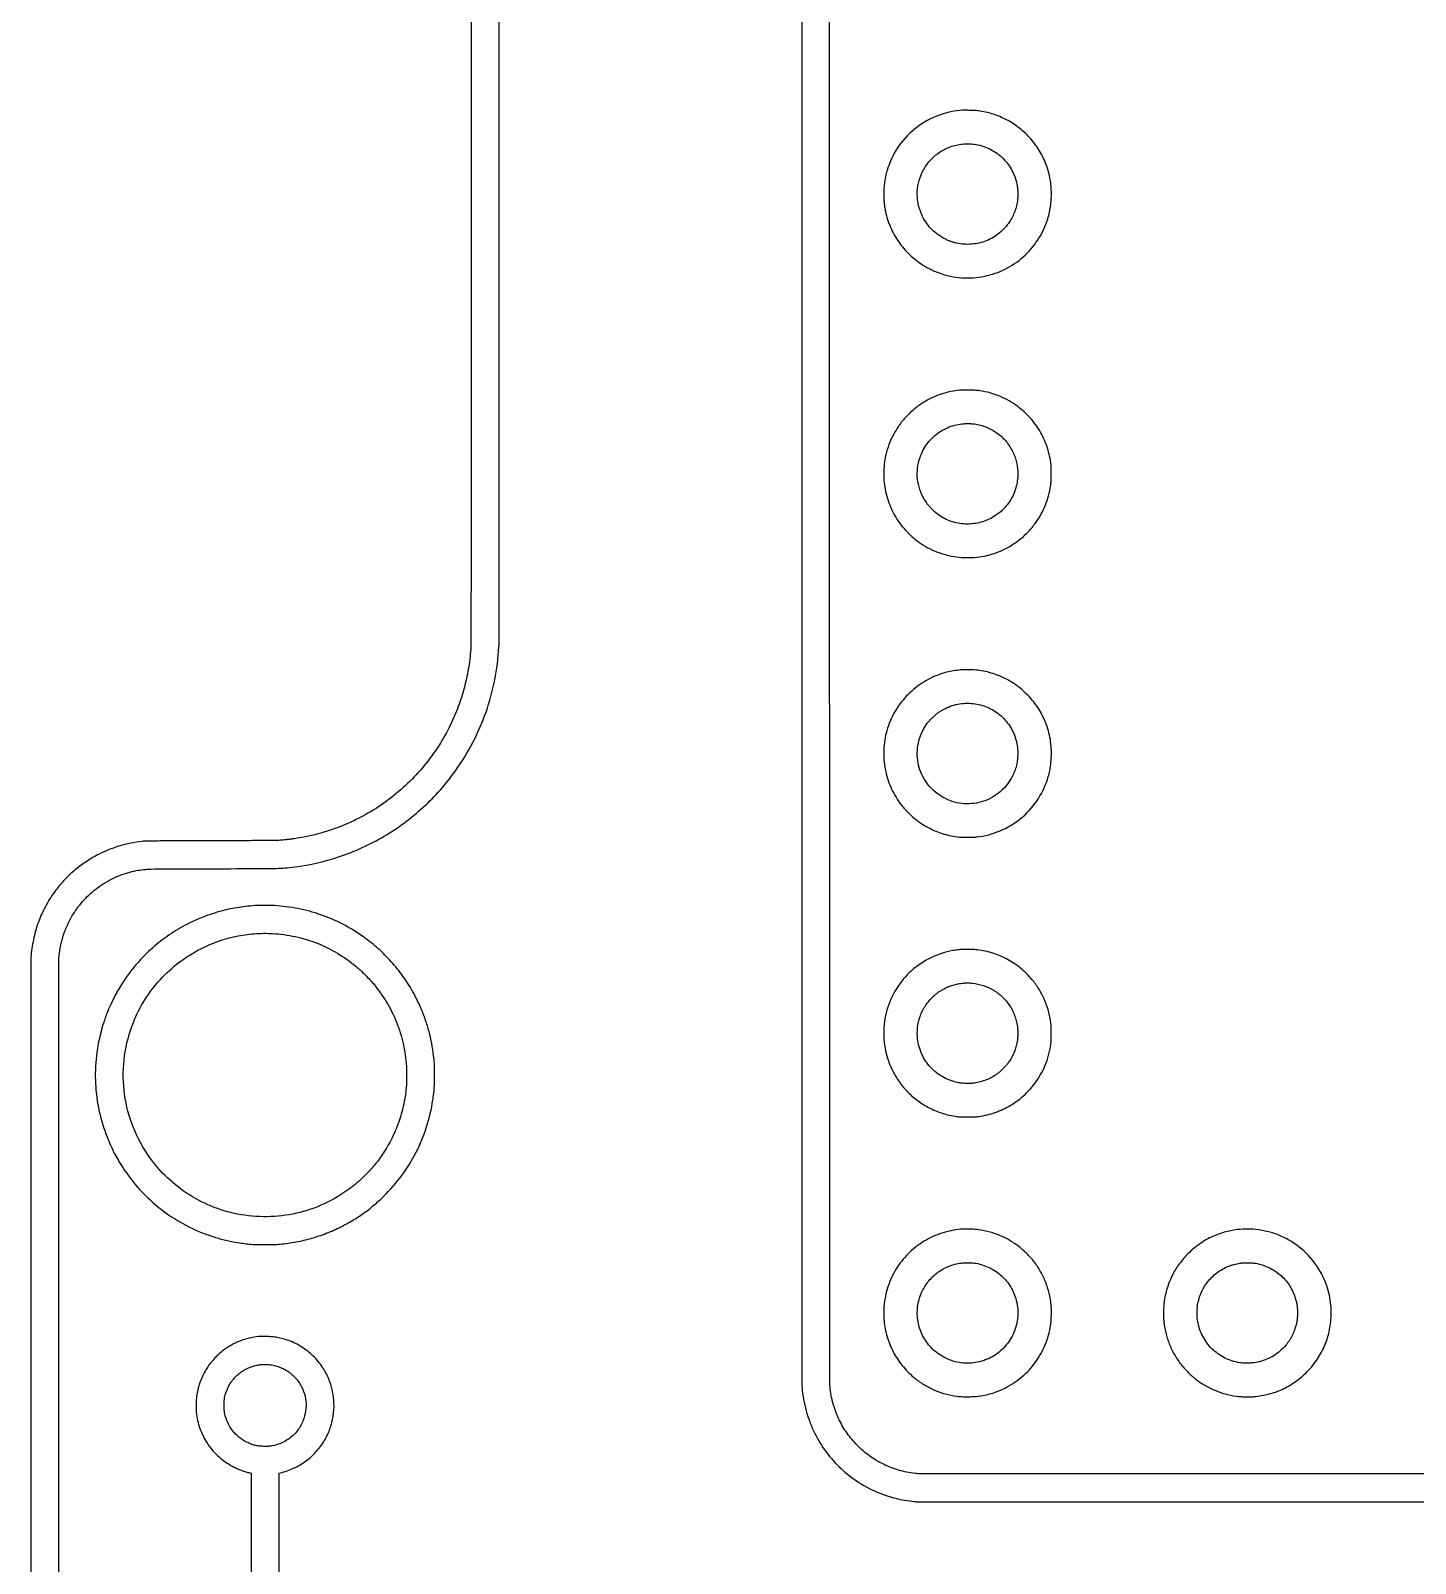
# Model space of a CAD drawing. Extents: x 980 to 25457, y 984 to 49020.
# Drawn here: x 980 to 6087, y 37012 to 42665 of the extents above; entities that cross this region are included whole.
import ezdxf

# ---------------------------------------------------------------- set-up
doc = ezdxf.new("R2010")
doc.units = 0

msp = doc.modelspace()

# ---------------------------------------------------------------- linework, layer by layer
for points in [[(25353.176636, 36563.461695, -0.000001), (25352.040197, 20064.737908)], [(2604.461959, 44426.350923, -0.000012), (2604.5, 42876, -0.000018), (2604.451435, 41557.536985, -0.000112), (2604.248253, 40875.475527, -0.000017), (2603.9856, 40402.743329, -0.020145), (2603.198626, 40383.5, -0.021421), (2594.009967, 40309.773362, -0.023857), (2578.751867, 40239.744813, -0.024088), (2557.052411, 40172.096875, -0.022734), (2528.57888, 40105.5, -0.030481), (2485.061612, 40027.780501, -0.029277), (2431.879106, 39954.826108, -0.029207), (2370.399434, 39888.413805, -0.029974), (2302.104654, 39830.230642, -0.030969), (2223.624203, 39778.388707, -0.031), (2139.367078, 39736.657086, -0.03094), (2050.434776, 39705.595179, -0.030578), (1958, 39685.6003, -0.004586), (1946.103033, 39683.890716, -0.004164), (1933.787702, 39682.340446, -0.003382), (1919.300375, 39680.738451, -0.001577), (1900.5, 39678.848048, -0.021973), (1889.109301, 39678.242379, -0.000507), (1835.12111, 39677.801351, -0.000862), (1760.571991, 39677.39659, -0.000258), (1647, 39677.034505, 0.000157), (1503.044936, 39676.604816, 0.001491), (1441.496652, 39676.218214, 0.002581), (1406.115506, 39675.70776, 0.025019), (1391.149694, 39674.664226, 0.018356), (1348.437076, 39667.931161, 0.022757), (1309.335122, 39658.421731, 0.023256), (1271.974108, 39645.60068, 0.020776), (1234.5, 39628.927632, 0.02943), (1188.169856, 39602.461519, 0.028916), (1144.981352, 39570.595478, 0.029014), (1105.896748, 39534.07494, 0.030122), (1071.822921, 39493.708143, 0.032461), (1038.08121, 39441.748036, 0.034845), (1012.235757, 39387.044389, 0.03412), (993.818295, 39328.235797, 0.028745), (982.274387, 39264, 0.030065), (981.025332, 39243.286233, 0.000001), (980.725995, 36638.380945, 0.000022), (980.440705, 32466.957132, 0.000002), (980.203828, 20941, 0.000003), (980.107189, 12237.212398, 0.000012), (980.209361, 6804.802998)], [(1083.221486, 6831.128539, -0.000012), (1083.127559, 12273.089819, -0.000003), (1083.236026, 20942, -0.000002), (1083.488164, 32350.921193, -0.000022), (1083.779877, 36579.793336, -0.000001), (1084.083373, 39239.060792, -0.032823), (1085.297267, 39257.5, -0.027331), (1094.208585, 39304.854783, -0.032032), (1107.916774, 39348.443466, -0.032938), (1126.679991, 39388.865063, -0.032298), (1150.697971, 39426.750938, -0.045794), (1194.799791, 39476.921632, -0.047141), (1246.898692, 39517.686522, -0.047193), (1305.654764, 39547.934407, -0.0461), (1369.5, 39566.915025, -0.022806), (1396.065563, 39570.963479, -0.020139), (1424.017878, 39572.792926, -0.00543), (1472.76589, 39573.486365, -0.000211), (1652.5, 39574.015161, 0.000205), (1824.61294, 39574.519472, 0.003927), (1878.23865, 39575.119808, 0.012277), (1910.761457, 39576.538756, 0.011918), (1943.5, 39579.558912, 0.05213), (2119.365695, 39618.884386, 0.052206), (2283.203794, 39693.721757, 0.052242), (2427.887962, 39800.812923, 0.052348), (2547.124093, 39935.5, 0.035243), (2611.046053, 40039.860877, 0.035577), (2659.448998, 40151.843037, 0.035501), (2691.570195, 40269.789855, 0.034765), (2706.968653, 40391.926422, 0.013976), (2708.027317, 40429.777448, 0.000002), (2708.046285, 42874.87655, 0.000002), (2708.048936, 45320.157135, 0.014115)], [(1895.500479, 7922.608607, -0.000003), (1895.516153, 10549.853821, -0.000001), (1895.574114, 14934.526042, -0.000001), (1895.654924, 19974.475505, -0.000001), (1895.750479, 25038.650259), (1896, 37344.800518), (1901.25, 37346.007807, 0.050782), (1949.699923, 37362.468227, 0.050307), (1994.00197, 37388.396441, 0.050231), (2032.292064, 37422.691662, 0.05032), (2062.948877, 37463.914499, 0.047795), (2083.696484, 37507.601868, 0.047993), (2095.736238, 37554.373593, 0.047761), (2098.673522, 37602.79723, 0.046413), (2092.439307, 37651.380117, 0.026013), (2086.544758, 37672.481758, 0.020672), (2078.082486, 37694.577566, 0.020577), (2067.76864, 37716.025422, 0.024912), (2056.305812, 37735.183154, 0.051768), (2021.937574, 37776.617078, 0.0532), (1980.081842, 37809.682087, 0.053041), (1932.070257, 37833.249485, 0.050877), (1879.5, 37846.598325, 0.024109), (1867.982715, 37847.73987, 0.006634), (1849.777025, 37848.419551, 0.006535), (1831.613682, 37848.618972, 0.025882), (1820.467307, 37848.018242, 0.032207), (1785.409994, 37842.000926, 0.033794), (1751.991516, 37831.592291, 0.034176), (1720.626519, 37816.909404, 0.034609), (1691.69281, 37798.14492, 0.047464), (1655.316823, 37764.970979, 0.048853), (1626.242035, 37725.832323, 0.048493), (1605.141975, 37681.517842, 0.045452), (1592.410105, 37633, 0.027595), (1591.030109, 37620.575029, 0.008224), (1590.285896, 37601.497751, 0.00845), (1590.176734, 37582.156664, 0.022532), (1590.953154, 37568.383448, 0.059147), (1604.066833, 37509.609643, 0.059913), (1630.54355, 37455.814032, 0.059606), (1669.166664, 37409.596281, 0.057466), (1718.048103, 37373.141025, 0.021123), (1733.66207, 37364.937551, 0.01613), (1751.371568, 37357.256054, 0.016284), (1769.265557, 37350.836829, 0.023825), (1785.416637, 37346.467067), (1793.333275, 37344.725091), (1792.666637, 28542.695892, 0.000006), (1792.411049, 24569.503036, 0.000003), (1792.195825, 19883.965567, 0.000004), (1792.047621, 15244.749166, 0.000006), (1792, 11426.463451)], [(25455.283853, 8026.2, 0.000006), (25455.447111, 13939.785085, 0.000004), (25455.5, 20957, 0.000003), (25455.451202, 30583.274766, 0.000015), (25455.249846, 35648.33495)], [(23837.04827, 49018.908979, 0.000001), (21675.802621, 49019.17901, 0.000024), (18681.279442, 49019.402857, 0.000005), (13233.5, 49019.49605, 0.000002), (9165.520775, 49019.509787, 0.000004), (5739.221875, 49019.480206)], [(24540.017364, 25078.057967, 0.000003), (24540.072189, 18212.977995, 0.000025)], [(24642.699465, 18970.575659, 0.000004), (24643, 25073.957926)], [(23728.367996, 45337.206403, 0.000002), (23728.354216, 42876.105371, 0.000002), (23728.361756, 40416.175094, 0.019036)], [(23830.974531, 40438.62303, -0.000002), (23830.960256, 42874.830485, -0.000002), (23830.963185, 45310.710508, -0.013332)], [(9610.271132, 37341.536806, -0.000009), (7531, 37341.5, -0.000009), (5451.728868, 37341.536806, -0.000127), (4713.182037, 37341.751244, -0.000032), (4262.466555, 37342.025645, -0.030607), (4242, 37343.293491, -0.039886), (4181.492564, 37355.735033, -0.043103), (4125.349716, 37377.425319, -0.043401), (4074.093411, 37408.259793, -0.041542), (4028.114033, 37447.889147, -0.019798), (4008.658044, 37469.333997, -0.02134), (3991.46583, 37491.737182, -0.021243), (3976.177878, 37515.620481, -0.019249), (3962.426566, 37541.5, -0.021054), (3949.668776, 37571.0287, -0.023254), (3939.903586, 37600.572981, -0.023207), (3932.908692, 37630.951059, -0.020797), (3928.450192, 37662.978022, -0.0241), (3927.550616, 37681.49543, -0.000007), (3927.290133, 38455.708212, -0.000071), (3927.081819, 39607.186035, -0.000009), (3927.030834, 42062.5, -0.000015), (3927.083211, 44019.818284, -0.000043), (3927.273896, 45364.109638, -0.000001), (3927.523559, 46447.438301, -0.02098)], [(11134.453277, 44464.196793, -0.00001), (11134.5, 42062, -0.000007), (11134.463031, 39280.038865, -0.000094)], [(11133.993813, 46455.846277, -0.000004), (11134.249326, 45644.805307, -0.000067)], [(4262.779968, 46783.474176, -0.000002), (4478.157812, 46783.618324, -0.000068)], [(3823.943469, 46439.401171), (3823.948235, 42062.901746), (3823.959298, 37686.231893, 0.021018), (3825.031474, 37660.738877, 0.021807), (3830.713421, 37616.475663, 0.024211), (3840.104722, 37574.417446, 0.024371), (3853.45121, 37533.712003, 0.022703), (3870.974689, 37493.5, 0.045406), (3914.103856, 37422.696287, 0.045806), (3969.19198, 37361.066363, 0.045668), (4034.748933, 37310.337702, 0.044579), (4108.941689, 37271.882157, 0.018252), (4139.585434, 37260.606001, 0.018537), (4170.81291, 37251.659224, 0.017907), (4203.617163, 37244.799222, 0.014776), (4239, 37239.78455, 0.027713), (4252.900466, 37239.00771, 0.000007), (4889.194676, 37238.750974, 0.000084), (5795.483162, 37238.548716, 0.000014), (7531, 37238.5, 0.000009), (9599.541285, 37238.537325, 0.000125)], [(6518.372388, 44651.073924, 0.000021), (7530.5, 44651.032145, 0.000023), (8512.528268, 44651.07882, 0.000178)]]:
    msp.add_lwpolyline(points, format="xyb")
for points in [[(4408.288021, 42370.974543, 0.073337), (4318.106651, 42348.627024, 0.07503), (4238.990763, 42301.298904, 0.075177), (4177.485618, 42232.825869, 0.074062), (4138.592569, 42148.890554, 0.018014), (4133.24371, 42127.946063, 0.019357), (4129.562975, 42107.165527, 0.018832), (4127.427491, 42085.651885, 0.015321), (4126.717914, 42062.5, 0.00905), (4127.037586, 42044.840409, 0.015697), (4128.028369, 42030.204208, 0.015962), (4129.921033, 42015.828306, 0.009756), (4133.023875, 41999, 0.051463), (4151.484364, 41940.297225, 0.050145), (4181.66526, 41886.051637, 0.049939), (4222.177134, 41838.701594, 0.050177), (4271.21265, 41800.4082, 0.018324), (4283.767866, 41793.11766, 0.008783), (4300.372471, 41784.643754, 0.008774), (4317.214926, 41776.781048, 0.018901), (4330.5, 41771.45288, 0.034208), (4371.577361, 41759.852419, 0.034071), (4413.908115, 41753.941754, 0.034101), (4456.612495, 41753.837434, 0.03441), (4498.80381, 41759.547709, 0.0657), (4574.448504, 41785.841244, 0.065123), (4640.931842, 41830.916509, 0.06497), (4693.713111, 41891.685154, 0.06485), (4729.172315, 41964, 0.021001), (4736.777054, 41990.016817, 0.024336), (4741.744352, 42015.336881, 0.023709), (4744.315277, 42041.581529, 0.018192), (4744.714602, 42070.393247, 0.018454), (4743.049447, 42098.381522, 0.024073), (4739.35668, 42123.765075, 0.024436), (4733.297481, 42148.368967, 0.019997), (4724.509181, 42174, 0.046087), (4698.771228, 42225.635102, 0.046728), (4664.112445, 42271.424673, 0.046769), (4621.585131, 42309.947148, 0.046336), (4572.511891, 42340.030908, 0.018547), (4548.822002, 42350.61748, 0.0217), (4525.608015, 42358.823264, 0.021645), (4501.718607, 42365.002172, 0.018278), (4476, 42369.50343, 0.022533), (4462.822814, 42370.714552, 0.006218), (4442.028321, 42371.42513, 0.006171), (4421.256621, 42371.62001, 0.02339)], [(4460.155247, 42246.542486, -0.07747), (4514.881368, 42230.391569, -0.077514), (4562.083689, 42198.352791, -0.077271), (4597.402145, 42153.360245, -0.076265), (4617.590599, 42099.569496, -0.027016), (4619.571285, 42086.707306, -0.014095), (4620.715462, 42070.524421, -0.014095), (4620.945802, 42054.313919, -0.027196), (4620.059564, 42041.369563, -0.028135), (4616.104864, 42019.511862, -0.029083), (4609.751574, 41998.482669, -0.029381), (4601.075057, 41978.535717, -0.0301), (4590.181568, 41959.910167, -0.07437), (4552.594843, 41918.56894, -0.075879), (4504.79893, 41890.371674, -0.0759), (4450.779854, 41877.722286, -0.074476), (4395.078629, 41881.637052, -0.013451), (4383.826104, 41884.459335, -0.018674), (4373.927574, 41887.629983, -0.01787), (4363.96889, 41891.643076, -0.010901), (4352.5, 41897.050864, -0.039367), (4326.912454, 41912.427001, -0.041365), (4304.502847, 41931.39733, -0.041298), (4285.490703, 41953.828257, -0.038985), (4270.011034, 41979.5, -0.05607), (4255.330372, 42019.388424, -0.05807), (4250.109053, 42061.06765, -0.058057), (4254.611373, 42102.839258, -0.055997), (4268.602591, 42143, -0.062348), (4293.230153, 42181.283781, -0.061389), (4326.649876, 42212.542217, -0.061376), (4366.666252, 42234.756516, -0.06227), (4410.683527, 42246.456431, -0.021664), (4421.76019, 42247.479421, -0.011759), (4435.432312, 42247.824803, -0.011759), (4449.098732, 42247.527126, -0.021766)], [(4405.5, 41338.934783, 0.034779), (4362.409838, 41331.490373, 0.035521), (4321.080356, 41318.177748, 0.035302), (4281.817761, 41299.056525, 0.03346), (4244.889754, 41274.295307, 0.02104), (4233.220853, 41264.473914, 0.009228), (4218.574058, 41250.548171, 0.00923), (4204.443573, 41236.08356, 0.020912), (4194.433993, 41224.518731, 0.031426), (4171.763197, 41191.997647, 0.031223), (4153.292735, 41156.822671, 0.03143), (4139.45277, 41119.859022, 0.032876), (4130.600522, 41082, 0.019274), (4128.093547, 41062.116728, 0.013507), (4126.742766, 41039.580393, 0.013632), (4126.619218, 41017.478508, 0.023034), (4127.872744, 40999, 0.052017), (4142.698399, 40931.988556, 0.05496), (4170.874707, 40870.791182, 0.055286), (4211.527759, 40817.508759, 0.053795), (4263.213752, 40773.877186, 0.061995), (4330.107913, 40739.915738, 0.060616), (4403.797757, 40723.060468, 0.06058), (4479.42101, 40724.36373, 0.061778), (4552, 40743.798995, 0.036224), (4591.291114, 40763.141514, 0.035152), (4627.797485, 40788.125003, 0.035091), (4660.503419, 40818.023358, 0.035804), (4688.469083, 40852.01226, 0.029208), (4707.687546, 40882.768257, 0.03018), (4722.959248, 40915.227213, 0.029652), (4734.430802, 40949.827827, 0.026223), (4742.289628, 40986.987445, 0.028387), (4744.015803, 41004.326985, 0.00948), (4744.615149, 41029.819733, 0.009458), (4744.249117, 41055.289569, 0.028872), (4742.678371, 41072.5, 0.046392), (4727.704659, 41133.30283, 0.050042), (4702.024525, 41188.684721, 0.050386), (4666.038404, 41237.539107, 0.048248), (4620.523327, 41279, 0.030542), (4588.629265, 41299.956849, 0.031843), (4554.850525, 41316.549927, 0.031502), (4518.895333, 41328.863768, 0.028596), (4480.5, 41337.039337, 0.024176), (4465.517537, 41338.607389, 0.007667), (4443.064639, 41339.519518, 0.007674), (4420.58644, 41339.742487, 0.024034)], [(4461.686936, 41214.515101, -0.060734), (4505.360542, 41202.778044, -0.061466), (4544.743419, 41180.922375, -0.061347), (4577.695197, 41150.103945, -0.060085), (4602.452983, 41112.006459, -0.028196), (4610.684896, 41092.52908, -0.030175), (4616.460306, 41072.680954, -0.02976), (4619.86331, 41052.031089, -0.025962), (4621, 41030.154572, -0.070158), (4613.764266, 40978.840962, -0.070866), (4592.626756, 40931.719389, -0.070727), (4559.127029, 40892.298887, -0.069442), (4515.772736, 40863.487784, -0.07142), (4466.043221, 40847.816669, -0.070468), (4413.677671, 40846.665729, -0.070505), (4363.07681, 40860.099809, -0.071625), (4318.5, 40887.020084, -0.019949), (4310.866094, 40893.799548, -0.010184), (4301.808454, 40902.8762, -0.010175), (4293.174527, 40912.263209, -0.021067), (4286.903262, 40920, -0.053119), (4266.668104, 40954.308018, -0.054081), (4254.263129, 40991.905353, -0.054077), (4250.208291, 41031.291194, -0.053092), (4254.642918, 41070.883181, -0.075275), (4274.650922, 41122.792269, -0.075628), (4309.104542, 41166.358181, -0.07542), (4355.048788, 41197.799967, -0.074229), (4408.5, 41214.416468, -0.027432), (4419.45784, 41215.497808, -0.010415), (4434.824843, 41215.846445, -0.010483), (4450.29302, 41215.550792, -0.025292)], [(4420.5, 40307.867852, 0.020743), (4395.671892, 40305.787397, 0.020943), (4371.18146, 40301.660083, 0.020924), (4347.101001, 40295.493906, 0.020619), (4323.5, 40287.310871, 0.058932), (4258.454471, 40252.389334, 0.059483), (4203.577007, 40203.350954, 0.05961), (4161.881477, 40142.87629, 0.059651), (4135.64139, 40074.285976, 0.029736), (4129.036828, 40039.335642, 0.028342), (4126.485573, 40003.281196, 0.028333), (4128.028113, 39967.15743, 0.029667), (4133.652868, 39932, 0.055675), (4155.651953, 39867.604715, 0.055079), (4191.377303, 39809.39729, 0.05505), (4238.968411, 39760.367607, 0.055504), (4295.987343, 39723.059287, 0.021187), (4322.226942, 39711.147632, 0.024313), (4348.217302, 39702.095315, 0.023908), (4375.343262, 39695.493579, 0.019272), (4405, 39690.939003, 0.022569), (4418.030794, 39690.042162, 0.007792), (4436.907344, 39689.891112, 0.007937), (4456.075642, 39690.340797, 0.018433), (4470.409432, 39691.434999, 0.070987), (4555.800493, 39713.674811, 0.071939), (4631.136517, 39758.848987, 0.071808), (4690.695194, 39823.601168, 0.070323), (4730.019195, 39903, 0.017453), (4736.340839, 39924.614185, 0.020897), (4740.716576, 39945.362389, 0.020371), (4743.422977, 39966.843818, 0.015213), (4744.715522, 39990.68277, 0.023775), (4743.872459, 40026.101673, 0.029438), (4739.590131, 40058.80647, 0.029732), (4731.544778, 40090.512481, 0.02511), (4719.41122, 40122.928903, 0.024083), (4706.687431, 40148.836094, 0.024674), (4691.624593, 40173.18395, 0.024268), (4673.98682, 40196.294745, 0.021709), (4653.555206, 40218.5, 0.027199), (4627.305959, 40241.952007, 0.028915), (4599.176964, 40261.905513, 0.029046), (4569.056781, 40278.402903, 0.027987), (4536.857797, 40291.527769, 0.023573), (4508.738811, 40299.734199, 0.024331), (4480.266591, 40305.155964, 0.023966), (4450.999491, 40307.844177, 0.021451)], [(4463.5, 40182.43421, -0.074603), (4514.429861, 40167.109936, -0.07229), (4559.231978, 40137.401424, -0.072143), (4593.796834, 40096.105274, -0.073798), (4614.879174, 40047, -0.015052), (4618.033419, 40033.412326, -0.022103), (4619.911867, 40021.295061, -0.021456), (4620.746876, 40008.793584, -0.013098), (4620.711282, 39994, -0.022314), (4619.113694, 39972.22058, -0.031515), (4615.615452, 39953.088867, -0.031891), (4609.779955, 39934.72131, -0.023665), (4601.120108, 39915.261697, -0.098468), (4557.049026, 39858.748675, -0.097501), (4494.565104, 39823.156759, -0.097598), (4423.306927, 39813.926668, -0.098884), (4354.234267, 39832.515681, -0.096732), (4296.553351, 39876.628214, -0.098702), (4260.204679, 39938.910854, -0.098821), (4250.542774, 40010.30619, -0.097216), (4268.91075, 40080.392637, -0.023789), (4276.639736, 40094.618002, -0.022978), (4285.76843, 40108.216004, -0.02246), (4296.321349, 40121.210429, -0.020479), (4308.31388, 40133.628997, -0.016634), (4318.607726, 40142.8158, -0.020763), (4328.776795, 40150.608285, -0.020573), (4339.635284, 40157.58643, -0.015837), (4352.009885, 40164.320619, -0.036349), (4378.895391, 40175.499162, -0.040099), (4406.25417, 40182.229594, -0.040049), (4434.367054, 40184.511877, -0.036089)], [(1815.5, 39438.35055, 0.010591), (1781.021144, 39435.624231, 0.012608), (1748.645854, 39431.546102, 0.013068), (1717.570719, 39425.998729, 0.013286), (1687, 39418.861448, 0.03103), (1612.087337, 39394.204792, 0.031309), (1541.033811, 39360.527458, 0.03141), (1474.957157, 39318.360044, 0.0317), (1414.896864, 39268.366156, 0.021121), (1376.037456, 39228.371124, 0.02267), (1341.646868, 39186.140409, 0.022716), (1311.282321, 39141.05149, 0.021393), (1284.475853, 39092.5, 0.006466), (1273.868489, 39070.471476, 0.01073), (1265.567215, 39051.597958, 0.010956), (1258.202879, 39032.667206, 0.007123), (1250.489924, 39010.5, 0.040758), (1225.917965, 38909.707961, 0.041658), (1218.264238, 38807.005143, 0.041663), (1227.740983, 38704.466276, 0.040789), (1254.099003, 38604.161634, 0.014875), (1264.391213, 38577.487606, 0.009739), (1277.754214, 38547.360045, 0.009776), (1292.140886, 38518.065373, 0.016173), (1305.551485, 38494, 0.039606), (1365.93064, 38409.408634, 0.041076), (1438.22116, 38336.506643, 0.041346), (1520.982627, 38276.813246, 0.041251), (1612.5, 38231.498402, 0.01715), (1656.353741, 38215.837064, 0.019249), (1699.533043, 38203.876627, 0.018778), (1744.438827, 38195.045774, 0.014888), (1793.5, 38188.788758, 0.020501), (1813.306745, 38187.676819, 0.004982), (1846.068679, 38187.509039, 0.005109), (1878.983091, 38188.004806, 0.018242), (1900, 38189.304479, 0.020876), (1959.819832, 38197.733638, 0.023949), (2016.006931, 38210.867067, 0.024188), (2070.189483, 38229.176693, 0.022155), (2124, 38253.113307, 0.018727), (2167.353027, 38276.814126, 0.020347), (2207.593451, 38303.088759, 0.020313), (2245.62524, 38332.590173, 0.018533), (2282.360403, 38365.960151, 0.040511), (2348.7538, 38442.37753, 0.040711), (2401.834025, 38528.380003, 0.040646), (2440.346963, 38621.982227, 0.040107), (2463.418763, 38721, 0.006793), (2466.644467, 38744.719212, 0.013977), (2468.396037, 38763.372272, 0.012283), (2469.225966, 38783.549, 0.004136), (2469.469595, 38813, 0.001883), (2469.387628, 38834.767627, 0.005761), (2469.106408, 38849.526454, 0.008195), (2468.569089, 38860.959549, 0.010376), (2467.680512, 38871.5, 0.015713), (2461.240022, 38918.467167, 0.018355), (2452.103837, 38962.538905, 0.018525), (2439.845034, 39005.467488, 0.016595), (2424.033714, 39049, 0.013331), (2416.60076, 39066.184471, 0.005425), (2405.615224, 39089.175227, 0.005433), (2394.114542, 39111.958661, 0.013073), (2384.981572, 39128.5, 0.026875), (2347.650602, 39184.940916, 0.026558), (2304.342267, 39237.286417, 0.026673), (2255.927996, 39284.52991, 0.027692), (2203.337167, 39325.722688, 0.034052), (2128.744238, 39370.538124, 0.034875), (2049.339433, 39404.41063, 0.034832), (1965.902561, 39426.951056, 0.033787), (1879.28865, 39437.981285, 0.009524), (1865.441908, 39438.536445, 0.003809), (1846.465471, 39438.790863, 0.003695), (1827.799533, 39438.760991, 0.012185)], [(1872.422197, 39334.989251, -0.039014), (1956.48281, 39323.487354, -0.040669), (2036.532954, 39299.139548, -0.040631), (2111.653449, 39262.129041, -0.038793), (2181.046237, 39212.950559, -0.016411), (2195.015685, 39200.526703, -0.006416), (2213.502959, 39182.508292, -0.006415), (2231.521235, 39164.022055, -0.016418), (2243.942812, 39150.055484, -0.037794), (2292.805468, 39081.398572, -0.040406), (2329.551593, 39007.64162, -0.040399), (2353.96112, 38928.92435, -0.03776), (2366.09629, 38845.5, -0.014967), (2366.7556, 38828.618095, -0.005587), (2366.70646, 38804.893731, -0.005542), (2366.132175, 38781.293812, -0.016065), (2365.029994, 38765, -0.028985), (2354.861672, 38701.024228, -0.030387), (2337.465284, 38639.679645, -0.03059), (2312.892776, 38581.274684, -0.030249), (2281.296743, 38526.076319, -0.01223), (2266.229775, 38504.279321, -0.014033), (2250.765548, 38484.244355, -0.013701), (2233.875044, 38464.704825, -0.010682), (2214.506088, 38444.390224, -0.006867), (2199.296263, 38429.519499, -0.010475), (2185.655944, 38417.078597, -0.010909), (2171.932412, 38405.597155, -0.008428), (2156.5, 38393.669246, -0.052417), (2062.98933, 38338.071309, -0.052339), (1959.915524, 38303.10063, -0.052273), (1851.702896, 38290.265653, -0.052022), (1743, 38300.112999, -0.049203), (1645.188893, 38329.580256, -0.048904), (1554.807261, 38377.635124, -0.048922), (1475.508514, 38442.309989, -0.049311), (1410.520903, 38521, -0.06075), (1353.008249, 38634.102758, -0.060889), (1324.418969, 38757.62513, -0.06087), (1326.419139, 38884.432655, -0.060642), (1358.879753, 39007.197621, -0.045269), (1401.336893, 39090.757833, -0.045113), (1458.18154, 39165.417172, -0.045008), (1527.632162, 39228.822548, -0.044622), (1607.5, 39278.983306, -0.033293), (1670.334449, 39305.923547, -0.032547), (1736.661874, 39324.523896, -0.032643), (1804.646006, 39334.317656, -0.033965)], [(4419.5, 39276.411052, 0.005875), (4409.628164, 39275.553978, 0.005261), (4399.408423, 39274.436896, 0.005439), (4389.721364, 39273.167746, 0.008752), (4381.5, 39271.852333, 0.069836), (4299.850151, 39245.192162, 0.069758), (4228.659921, 39197.077539, 0.069736), (4173.427213, 39131.225498, 0.069718), (4138.419765, 39052.721241, 0.035494), (4129.404497, 39010.277972, 0.034892), (4126.413957, 38966.741444, 0.034883), (4129.506681, 38923.200194, 0.035428), (4138.621616, 38880.742869, 0.033507), (4152.145336, 38843.61285, 0.031599), (4170.735305, 38807.857584, 0.031572), (4193.701165, 38774.699752, 0.033305), (4220.283368, 38745.320909, 0.038043), (4258.284769, 38713.784342, 0.040709), (4299.807146, 38689.160691, 0.040319), (4345.141732, 38671.404515, 0.035969), (4394.5, 38660.32545, 0.0288), (4410.799999, 38658.832926, 0.008474), (4435.915542, 38658.41143, 0.0085), (4461.054655, 38658.842992, 0.028293), (4477.5, 38660.339266, 0.0465), (4538.016426, 38675.163911, 0.049886), (4593.255607, 38700.689161, 0.050228), (4642.023055, 38736.464748, 0.048369), (4683.364008, 38781.664127, 0.030795), (4704.932806, 38814.398467, 0.032489), (4721.891952, 38848.967963, 0.03208), (4734.401602, 38885.851502, 0.028535), (4742.678371, 38925.5, 0.028846), (4744.26658, 38942.891813, 0.009726), (4744.621571, 38968.356751, 0.009762), (4743.982766, 38993.867581, 0.027986), (4742.204426, 39011.5, 0.031186), (4732.610868, 39054.639104, 0.035145), (4717.994024, 39094.503897, 0.035602), (4698.134258, 39131.480836, 0.033672), (4672.893577, 39166, 0.046868), (4631.221799, 39207.09622, 0.047341), (4582.758024, 39239.556989, 0.047414), (4529.127297, 39262.282044, 0.047314), (4472.137837, 39274.51715, 0.014801), (4460.72861, 39275.515975, 0.00544), (4444.57217, 39276.273358, 0.005025), (4428.741414, 39276.683699, 0.022683)], [(4453.144045, 39151.952401, -0.053538), (4493.941344, 39143.351008, -0.05653), (4531.191247, 39126.370908, -0.056516), (4563.699546, 39101.475151, -0.053466), (4590.495501, 39069.5, -0.028987), (4600.880155, 39051.885997, -0.028956), (4609.16209, 39033.182984, -0.028336), (4615.375283, 39013.260421, -0.025312), (4619.575245, 38992, -0.02808), (4620.807063, 38978.082325, -0.016036), (4620.808099, 38961.200977, -0.016033), (4619.726109, 38944.336753, -0.02782), (4617.605005, 38930.467361, -0.026035), (4612.693963, 38911.964693, -0.023912), (4605.768465, 38893.527185, -0.024044), (4597.161643, 38875.944116, -0.02718), (4587.217957, 38860, -0.03048), (4578.892393, 38849.554154, -0.01282), (4566.518308, 38836.522014, -0.012827), (4553.482059, 38824.131639, -0.030201), (4543, 38815.759319, -0.030252), (4524.325019, 38804.229894, -0.029257), (4504.189686, 38794.894988, -0.029048), (4482.955767, 38787.916321, -0.028818), (4461, 38783.423687, -0.02818), (4446.898054, 38782.181346, -0.015696), (4429.645714, 38782.179019, -0.015704), (4412.509475, 38783.2542, -0.029466), (4398.796761, 38785.368502, -0.075352), (4343.947972, 38806.158869, -0.079129), (4298.753699, 38842.013191, -0.079462), (4267.073993, 38889.987863, -0.076897), (4251.48163, 38945.993872, -0.056701), (4251.282429, 38987.870823, -0.057417), (4260.514237, 39028.536675, -0.057368), (4278.762407, 39066.068429, -0.056421), (4305.147524, 39098.704288, -0.014166), (4315.972374, 39108.785832, -0.020579), (4326.117572, 39116.996183, -0.021007), (4336.739725, 39124.219866, -0.015708), (4349, 39131.301552, -0.025352), (4365.357065, 39139.0359, -0.02709), (4382.059812, 39144.884735, -0.025185), (4400.343053, 39149.210074, -0.017112), (4421.5, 39152.358363, -0.022896), (4427.633943, 39152.774377, -0.008691), (4436.215847, 39152.813452, -0.008759), (4445.275253, 39152.538449, -0.013239)], [(4410, 38243.96684, 0.053578), (4340.602229, 38229.772377, 0.057058), (4277.35968, 38201.317317, 0.057322), (4222.42931, 38159.445335, 0.054973), (4177.563075, 38105.649004, 0.029081), (4159.058691, 38073.859849, 0.030958), (4144.795673, 38040.782378, 0.03035), (4134.505127, 38005.597321, 0.025875), (4127.882519, 37967.5, 0.023423), (4126.862229, 37953.650889, 0.008635), (4126.67743, 37934.059322, 0.008732), (4127.178485, 37914.258751, 0.02043), (4128.415451, 37899.5, 0.046354), (4141.519981, 37840.09336, 0.048951), (4165.196669, 37785.255105, 0.049166), (4198.969715, 37736.274311, 0.047563), (4242, 37694.22792, 0.034211), (4276.404715, 37670.162077, 0.034465), (4313.687039, 37651.078879, 0.034085), (4353.637518, 37637.124643, 0.031913), (4396, 37628.356702, 0.026132), (4413.485256, 37626.813381, 0.010457), (4437.522617, 37626.455911, 0.010455), (4461.55027, 37627.103673, 0.026181), (4479, 37628.858244, 0.017089), (4504.823335, 37633.737298, 0.020442), (4528.733169, 37640.143694, 0.020918), (4551.559982, 37648.33412, 0.01961), (4574.130096, 37658.563816, 0.059585), (4635.98989, 37699.428386, 0.060202), (4686.226951, 37753.601502, 0.060049), (4722.214383, 37818.316749, 0.058739), (4742.128024, 37890.211254, 0.022694), (4743.785079, 37905.568038, 0.008913), (4744.727788, 37926.842684, 0.008917), (4744.911499, 37948.146085, 0.022577), (4744.070282, 37963.606753, 0.03391), (4736.572389, 38008.00548, 0.036058), (4723.234475, 38050.052096, 0.036089), (4704.006993, 38089.713359, 0.034092), (4678.948966, 38127, 0.020067), (4670.098523, 38137.507692, 0.008478), (4657.427639, 38150.917355, 0.008515), (4644.204429, 38163.99159, 0.018365), (4633.5, 38173.493897, 0.033622), (4597.640673, 38199.204315, 0.036067), (4559.465843, 38219.210238, 0.035925), (4518.672031, 38233.584995, 0.032839), (4475, 38242.497608, 0.021604), (4462.000963, 38243.702935, 0.006665), (4442.338145, 38244.409714, 0.006608), (4422.716606, 38244.593849, 0.022721)], [(5441, 38243.843314, 0.021031), (5418.260642, 38240.972691, 0.017816), (5394.533346, 38236.082377, 0.017802), (5371.19266, 38229.509769, 0.020889), (5349.613813, 38221.58741, 0.02415), (5321.770857, 38208.414114, 0.025461), (5295.831438, 38192.825669, 0.025343), (5271.502538, 38174.609128, 0.023459), (5248.477693, 38153.573009, 0.017999), (5231.894928, 38135.686759, 0.020003), (5217.243571, 38117.254419, 0.020293), (5204.297569, 38097.962083, 0.019713), (5192.824355, 38077.5, 0.019049), (5180.895601, 38051.729068, 0.023294), (5171.820454, 38026.777483, 0.023356), (5165.123871, 38001.14616, 0.019332), (5160.34418, 37973.333565, 0.022868), (5159.075198, 37958.580523, 0.008092), (5158.568538, 37937.378464, 0.008018), (5158.744303, 37916.269314, 0.024548), (5159.794245, 37902, 0.031765), (5168.119672, 37857.767485, 0.035669), (5181.774507, 37816.680905, 0.035982), (5201.004604, 37778.26404, 0.033444), (5225.968542, 37742, 0.020907), (5235.872366, 37730.514015, 0.009018), (5249.966145, 37716.02024, 0.009007), (5264.547455, 37702.068368, 0.021339), (5276.011555, 37692.360073, 0.031318), (5310.831234, 37668.672719, 0.033736), (5347.504822, 37650.167702, 0.033851), (5386.217113, 37636.81306, 0.031972), (5427.120919, 37628.496332, 0.019109), (5441.189972, 37627.106698, 0.008913), (5459.501623, 37626.32956, 0.008915), (5477.83985, 37626.205591, 0.018993), (5492, 37626.900706, 0.040633), (5545.885486, 37636.053621, 0.044368), (5595.948563, 37653.658799, 0.044647), (5641.849656, 37679.700796, 0.04214), (5683.364368, 37713.931634, 0.046434), (5722.221389, 37759.669841, 0.049267), (5751.09535, 37810.930631, 0.04937), (5769.3374, 37866.749636, 0.046998), (5776.678959, 37926, 0.028771), (5775.611486, 37963.87884, 0.030871), (5770.174931, 38000.489021, 0.031033), (5760.308201, 38035.975976, 0.029723), (5746.00933, 38070.5, 0.075277), (5693.393796, 38147.019357, 0.075484), (5620.528405, 38204.449226, 0.075418), (5533.840919, 38237.698624, 0.074945)], [(4466.5, 38118.550255, -0.069527), (4517.615701, 38101.822403, -0.072143), (4561.478582, 38071.869784, -0.072465), (4594.871683, 38030.823556, -0.071137), (4615.422262, 37981.702222, -0.047551), (4620.719962, 37948.700668, -0.04445), (4619.875558, 37914.521478, -0.044507), (4613.008344, 37881.073401, -0.047966), (4600.431653, 37850.241633, -0.079631), (4564.23621, 37801.839503, -0.082136), (4515.076341, 37767.782195, -0.082114), (4457.55712, 37751.360364, -0.079532), (4397.144474, 37754.049735, -0.043102), (4369.319737, 37762.333813, -0.038147), (4342.108641, 37775.537845, -0.038198), (4317.257015, 37792.700338, -0.043539), (4296.461045, 37812.775701, -0.072048), (4267.029638, 37858.475354, -0.07314), (4251.965191, 37910.414933, -0.073314), (4252.509899, 37964.38285, -0.072937), (4268.594363, 38016, -0.062032), (4293.270585, 38054.363472, -0.062186), (4326.584431, 38085.466017, -0.061787), (4366.732615, 38107.57944, -0.059852), (4411.5, 38119.511266, -0.02854), (4423.036077, 38120.480816, -0.011064), (4439.074757, 38120.555495, -0.01105), (4455.083396, 38119.921698, -0.028951)], [(5498.5, 38118.551673, -0.065371), (5546.664003, 38103.237918, -0.068096), (5588.511425, 38076.155676, -0.068326), (5621.433657, 38038.920039, -0.066541), (5643.457715, 37993.864936, -0.01583), (5647.927134, 37978.894411, -0.026511), (5650.606084, 37966.039507, -0.025257), (5651.986448, 37952.54632, -0.012861), (5652.424999, 37935.5, -0.012861), (5651.986448, 37918.45368, -0.025257), (5650.606084, 37904.960493, -0.026511), (5647.927134, 37892.105589, -0.01583), (5643.457715, 37877.135064, -0.027578), (5635.339591, 37856.626918, -0.030812), (5625.268412, 37837.911059, -0.030697), (5612.936951, 37820.514835, -0.026981), (5598.057271, 37803.953752, -0.037601), (5576.489654, 37785.426641, -0.039255), (5552.686758, 37770.633308, -0.038898), (5526.657887, 37759.633214, -0.035597), (5498.459694, 37752.40527, -0.032527), (5486.697488, 37751.049848, -0.010125), (5468.914916, 37750.525988, -0.010087), (5451.149058, 37750.720908, -0.033291), (5439.5, 37751.862689, -0.075181), (5384.020999, 37769.900091, -0.078452), (5337.257445, 37803.35602, -0.078621), (5303.151266, 37849.520799, -0.075973), (5284.459699, 37904.5, -0.025693), (5282.965323, 37916.422874, -0.013404), (5282.268963, 37931.386189, -0.013401), (5282.375934, 37946.444984, -0.024433), (5283.392078, 37958.695004, -0.064893), (5296.174064, 38006.508368, -0.066595), (5320.713956, 38048.990854, -0.066828), (5355.468817, 38083.408495, -0.06612), (5398.190554, 38107.58753, -0.015908), (5408.234264, 38111.266943, -0.012975), (5419.19512, 38114.578371, -0.013223), (5429.988285, 38117.231102, -0.02009), (5439.5, 38118.90679, 0.000213), (5442.782814, 38119.35145, 0.000219), (5446.03125, 38119.794312, 0.000212), (5448.845852, 38120.180499, 0.000939), (5450.5, 38120.411341, -0.039696), (5457.91271, 38120.865456, -0.00514), (5473.78881, 38120.413746, -0.005793), (5489.650402, 38119.61508, -0.028856)], [(1859.789414, 37744.95251, -0.031232), (1879.072597, 37741.644412, -0.031601), (1897.715911, 37735.968629, -0.031692), (1915.444974, 37728.007256, -0.031824), (1932, 37717.878725, -0.026327), (1939.884701, 37711.691795, -0.01291), (1949.280677, 37703.046946, -0.012912), (1958.225623, 37693.920745, -0.026098), (1964.687652, 37686.207546, -0.059065), (1983.303812, 37654.228777, -0.061101), (1993.664221, 37619.144633, -0.061282), (1995.22096, 37582.690666, -0.060039), (1987.933752, 37546.680161, -0.067471), (1969.917277, 37509.792776, -0.068692), (1942.820889, 37479.285009, -0.068456), (1908.381803, 37457.177449, -0.066257), (1868.871314, 37444.883393, -0.010163), (1861.602146, 37443.792068, -0.018856), (1855.662566, 37443.250155, -0.016015), (1849.093051, 37443.11052, -0.005376), (1839.5, 37443.317054, -0.020844), (1821.929384, 37444.618955, -0.03213), (1806.942863, 37447.344194, -0.032273), (1792.477337, 37451.956252, -0.021281), (1776.5, 37459.009451, -0.05763), (1748.221529, 37477.271376, -0.056505), (1724.647011, 37501.614247, -0.055807), (1706.882264, 37530.918633, -0.053627), (1695.748501, 37563.81724, -0.038824), (1693.998246, 37576.097846, -0.014312), (1693.379602, 37593.596747, -0.014225), (1693.758532, 37611.032188, -0.041076), (1695.350957, 37623, -0.060324), (1708.864413, 37661.832124, -0.066881), (1730.921344, 37694.849365, -0.067691), (1760.652014, 37720.564554, -0.064172), (1796.696733, 37737.965432, -0.025525), (1812.395493, 37742.319519, -0.027311), (1828.106716, 37744.93409, -0.027539), (1843.886314, 37745.806464, -0.026911)]]:
    msp.add_lwpolyline(points, format="xyb", close=True)

doc.saveas('drawing.dxf')
